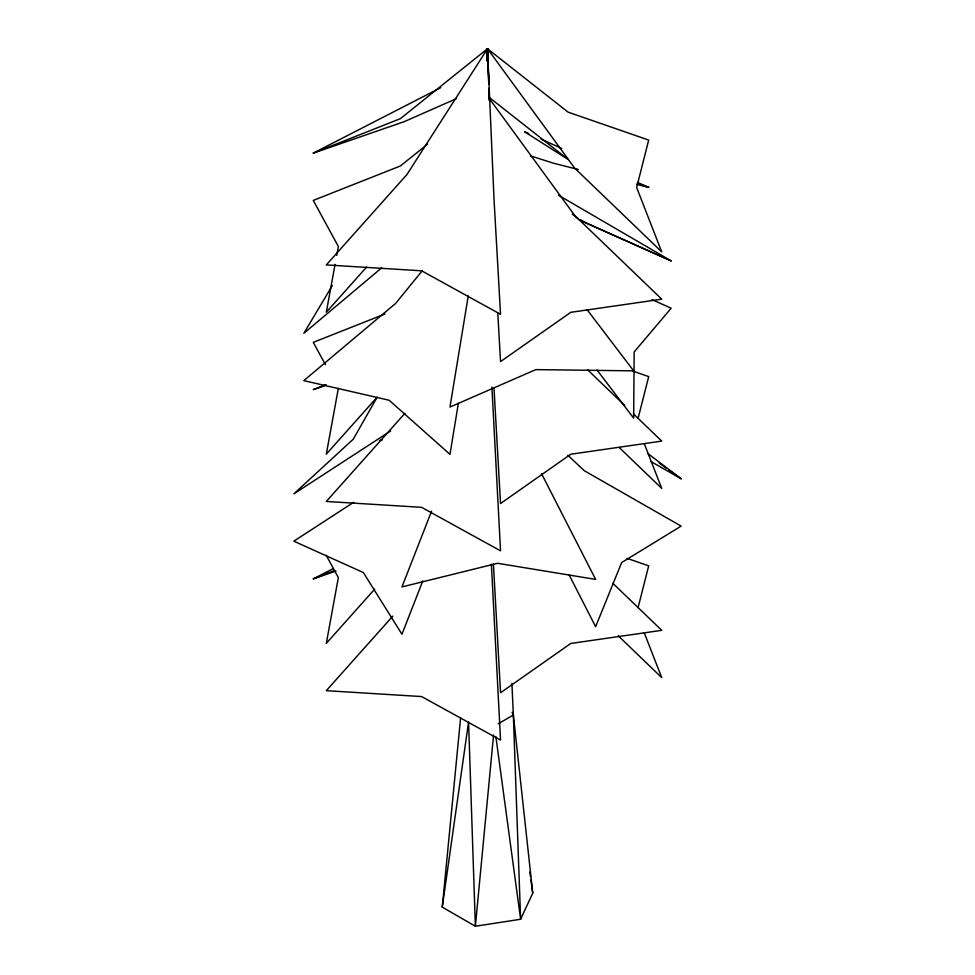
<?xml version="1.0" encoding="UTF-8"?>
<svg xmlns="http://www.w3.org/2000/svg" width="975" height="975" viewBox="0 0 975 975"><rect width="100%" height="100%" fill="white"/><g stroke="black" fill="none" stroke-linecap="round" stroke-linejoin="round"><path stroke-width="1.46" d="M487 51.724L487.5 48.75L494.02 199.266L500.541 314.303L421.627 270.806L326.308 264.92L406.904 174.574L487.5 48.75L487.061 60.913L487.5 48.75L568.096 112.149L648.692 140.071L636.651 187.529L661.733 251.879L574.616 168.053L487.5 48.75L400.384 118.67L313.268 153.112L440.688 87.689M493.569 735.004L475.373 926.25L520.613 919.254L532.74 893.137L513.35 715.041L511.912 683.304M442.26 907.128L468.573 721.963L475.373 926.25L442.26 907.128L460.627 717.649M468.244 295.949L449.975 407.05L535.799 369.622L633.652 370.841L587.072 309.648M458.372 403.309L449.975 454.362L389.135 400.237L303.822 380.628L395.655 303.383L422.443 270.514M335.071 264.383L326.308 312.232L366.612 267.053M336.716 255.413L338.349 246.443L313.268 200.423L400.384 165.982L427.464 144.251M338.349 388.355L326.308 454.143L376.679 397.678M638.101 418.312L648.692 376.606L632.86 371.122M638.101 607.547L648.692 565.829L627.096 558.358M431.572 511.168L401.968 586.926L497.543 563.282L595.628 579.394L541.564 473.728M422.797 580.917L401.968 634.237L363.358 572.557L293.841 541.174L353.73 502.271M377.142 397.203L353.316 439.14L293.841 493.862L390.67 430.962M332.353 285.48L303.822 333.316L381.712 267.808M404.893 413.363L326.308 501.455L421.627 507.341L500.541 550.838L491.912 387.148M374.668 589.168L326.308 643.378L338.349 577.59L326.174 555.238M392.803 616.139L326.308 690.678L421.627 696.564L500.541 740.062L491.388 564.208M498.213 723.779L513.35 715.041L512.094 712.323M336.009 571.009L313.268 578.87L333.389 568.547M456.556 98.585L404.223 121.656L313.268 153.112M384.93 314.011L313.268 342.347L325.455 364.699M325.918 384.65L313.268 389.647L326.064 385.222M313.268 578.87L334.34 570.546M379.372 440.578L382.298 439.896M578.309 169.504L553.373 163.166L530.412 155.842M636.955 184.397L648.692 187.383L637.65 182.435M637.175 183.385L648.692 187.383M558.517 195.232L671.178 260.898L585.865 222.958L580.686 219.911M671.178 260.898L579.345 219.875L572.362 214.061M651.995 299.63L671.178 308.21L634.164 351.938L633.652 418.153L597.114 370.147M528.669 133.587L524.538 131.735L568.096 159.461L488.682 96.988M541.088 139.157L561.783 148.432M651.056 461.602L681.159 478.81L647.485 453.253M659.197 463.113L666.522 468.341M668.96 470.084L681.159 478.81M567.828 455.264L584.33 470.742L681.159 526.11L621.684 562.514L595.628 626.706L569.29 575.226M587.681 369.854L624.707 405.478M633.421 413.863L661.733 441.102L570.777 454.228L500.541 503.527L494.02 388.489M619.259 447.549L661.733 488.414L644.28 443.649M612.727 583.184L661.733 630.325L570.777 643.463L500.541 692.75L493.423 564.038M618.174 635.724L661.733 677.637L644.28 632.872M489.292 98.512L574.616 215.365L661.733 299.179L570.777 312.317L500.541 361.603L497.798 313.17M529.852 872.028L530.473 876.549M530.888 879.56L532.74 893.137M495.848 736.454L520.613 919.254L513.35 715.041M487.5 60.938L487.5 48.75L488.804 83.752M488.975 88.323L489.426 100.498M487.5 48.75L488.768 83.716M488.987 89.798L489.377 100.437"/></g></svg>
